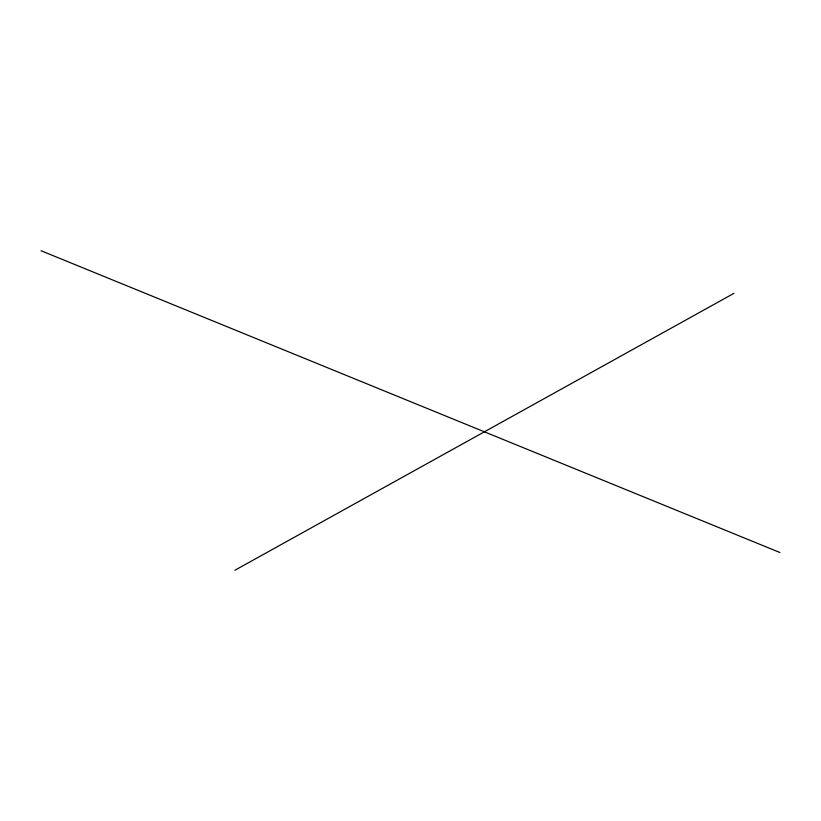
<?xml version="1.0" encoding="UTF-8"?>
<svg xmlns="http://www.w3.org/2000/svg" width="821" height="821" viewBox="0 0 821 821"><rect width="100%" height="100%" fill="white"/><g stroke="black" fill="none" stroke-linecap="round" stroke-linejoin="round"><path stroke-width="1.23" d="M234.857 570.267L733.923 293.354M41.05 250.733L779.95 552.533"/></g></svg>
